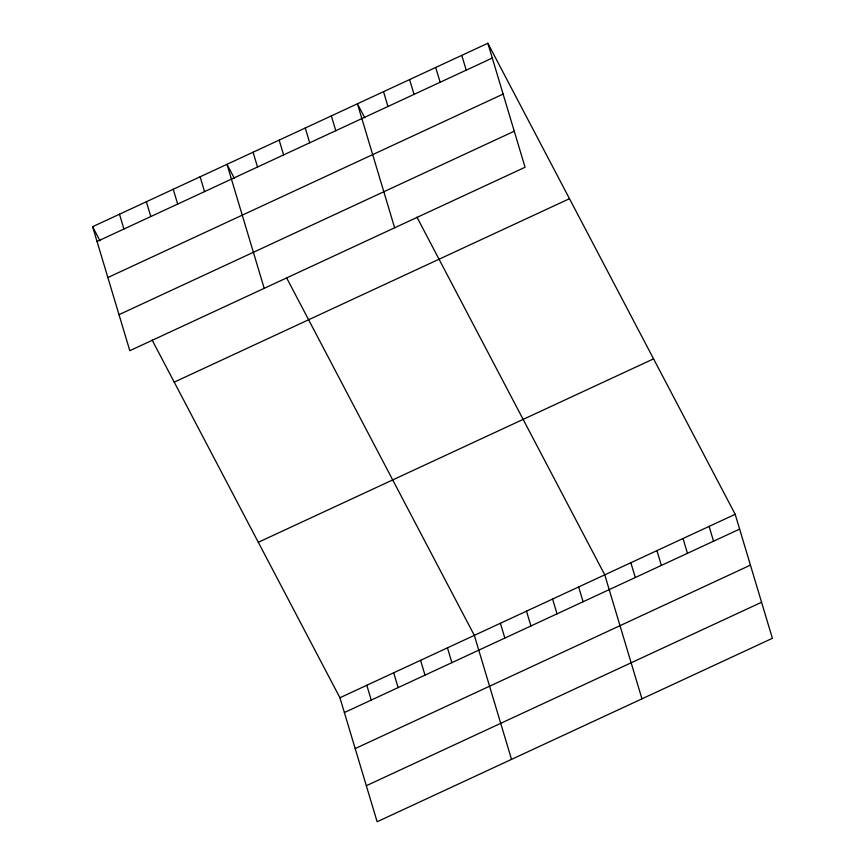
<?xml version="1.0" encoding="UTF-8"?>
<svg xmlns="http://www.w3.org/2000/svg" width="865" height="865" viewBox="0 0 865 865"><rect width="100%" height="100%" fill="white"/><g stroke="black" fill="none" stroke-linecap="round" stroke-linejoin="round"><path stroke-width="1.3" d="M487.86 43.25L525.066 167.259L129.815 350.703L92.609 226.695L487.86 43.25L735.185 514.297L772.391 638.305L377.14 821.75L339.934 697.741L152.132 340.064M97.053 241.497L492.304 58.052M107.855 277.535L503.116 94.09M119.002 314.665L514.253 131.221M174.222 382.135L569.484 198.69M258.311 542.29L653.572 358.856M339.934 697.741L735.185 514.297M344.378 712.544L739.629 529.099M355.191 748.582L750.442 565.137M366.328 785.712L761.578 602.267M364.792 117.813L357.429 103.789L394.635 227.798M416.952 217.158L604.754 574.836L641.96 698.844M234.361 178.352L226.998 164.318L264.203 288.337M286.52 277.687L474.323 635.364L511.529 759.384M92.609 226.695L99.972 240.719M709.105 526.407L713.549 541.209M683.015 538.506L687.459 553.319M656.924 550.616L661.368 565.429M630.845 562.726L635.288 577.528M461.78 55.36L466.213 70.162M435.69 67.459L440.134 82.272M578.663 586.935L583.107 601.748M409.599 79.569L414.043 94.382M552.584 599.045L557.028 613.858M383.519 91.679L387.953 106.482M526.493 611.155L530.937 625.957M500.403 623.265L504.846 638.067M331.338 115.888L335.782 130.702M305.259 127.998L309.692 142.812M447.443 647.842L451.887 662.655M279.168 140.108L283.612 154.911M420.563 660.319L425.007 675.122M253.077 152.218L257.521 167.021M393.683 672.786L398.127 687.599M366.814 685.264L371.247 700.077M200.118 176.795L204.562 191.608M173.238 189.273L177.682 204.075M146.358 201.74L150.802 216.553M119.478 214.217L123.922 229.03"/></g></svg>
